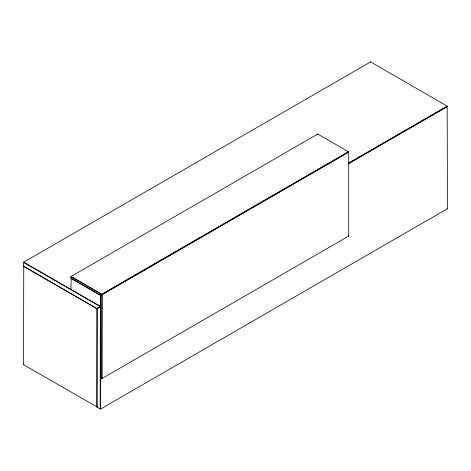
<?xml version="1.0" encoding="UTF-8"?>
<svg xmlns="http://www.w3.org/2000/svg" width="471" height="471" viewBox="0 0 471 471"><rect width="100%" height="100%" fill="white"/><g stroke="black" fill="none" stroke-linecap="round" stroke-linejoin="round"><path stroke-width="0.71" d="M348.499 152.009L100.611 295.447L348.693 152.215L348.416 151.733L317.772 134.041L70.974 276.53L70.974 278.014L100.611 295.352L100.611 408.975L100.217 408.975L100.335 306.368L96.873 308.364L100.611 306.857L97.156 308.852L97.35 308.411M23.55 265.803L23.55 266.486L97.156 308.758L97.156 407.209L100.417 409.093L447.45 208.73L447.173 106.122L370.583 61.907L23.55 262.27L23.55 266.033L97.156 308.758M70.974 277.784L70.974 278.467L100.611 295.352M100.417 295.011L100.417 306.415L23.75 262.153L23.55 262.494L100.417 306.645M96.955 308.411L96.761 406.979L97.35 407.321M348.499 236.201L348.693 235.859M447.25 208.847L447.45 208.506M23.75 266.144L23.55 364.713L97.156 406.979M71.168 278.125L70.974 289.418M348.416 151.733L100.335 294.964L100.812 295.011M348.528 163.078L447.173 106.122M348.611 163.349L447.25 106.399M348.169 163.926L447.45 106.611M370.389 62.025L370.783 62.025M317.572 134.153L317.966 134.153M100.611 377.83L101.895 378.572L348.693 236.089L348.693 152.215M70.974 289.188L71.168 289.535M100.611 377.607L100.812 377.948M23.55 364.483L23.75 364.831M101.895 294.381L101.701 378.46L102.095 378.46L102.095 294.593L71.168 276.412L70.974 276.754L101.895 294.381"/></g></svg>
